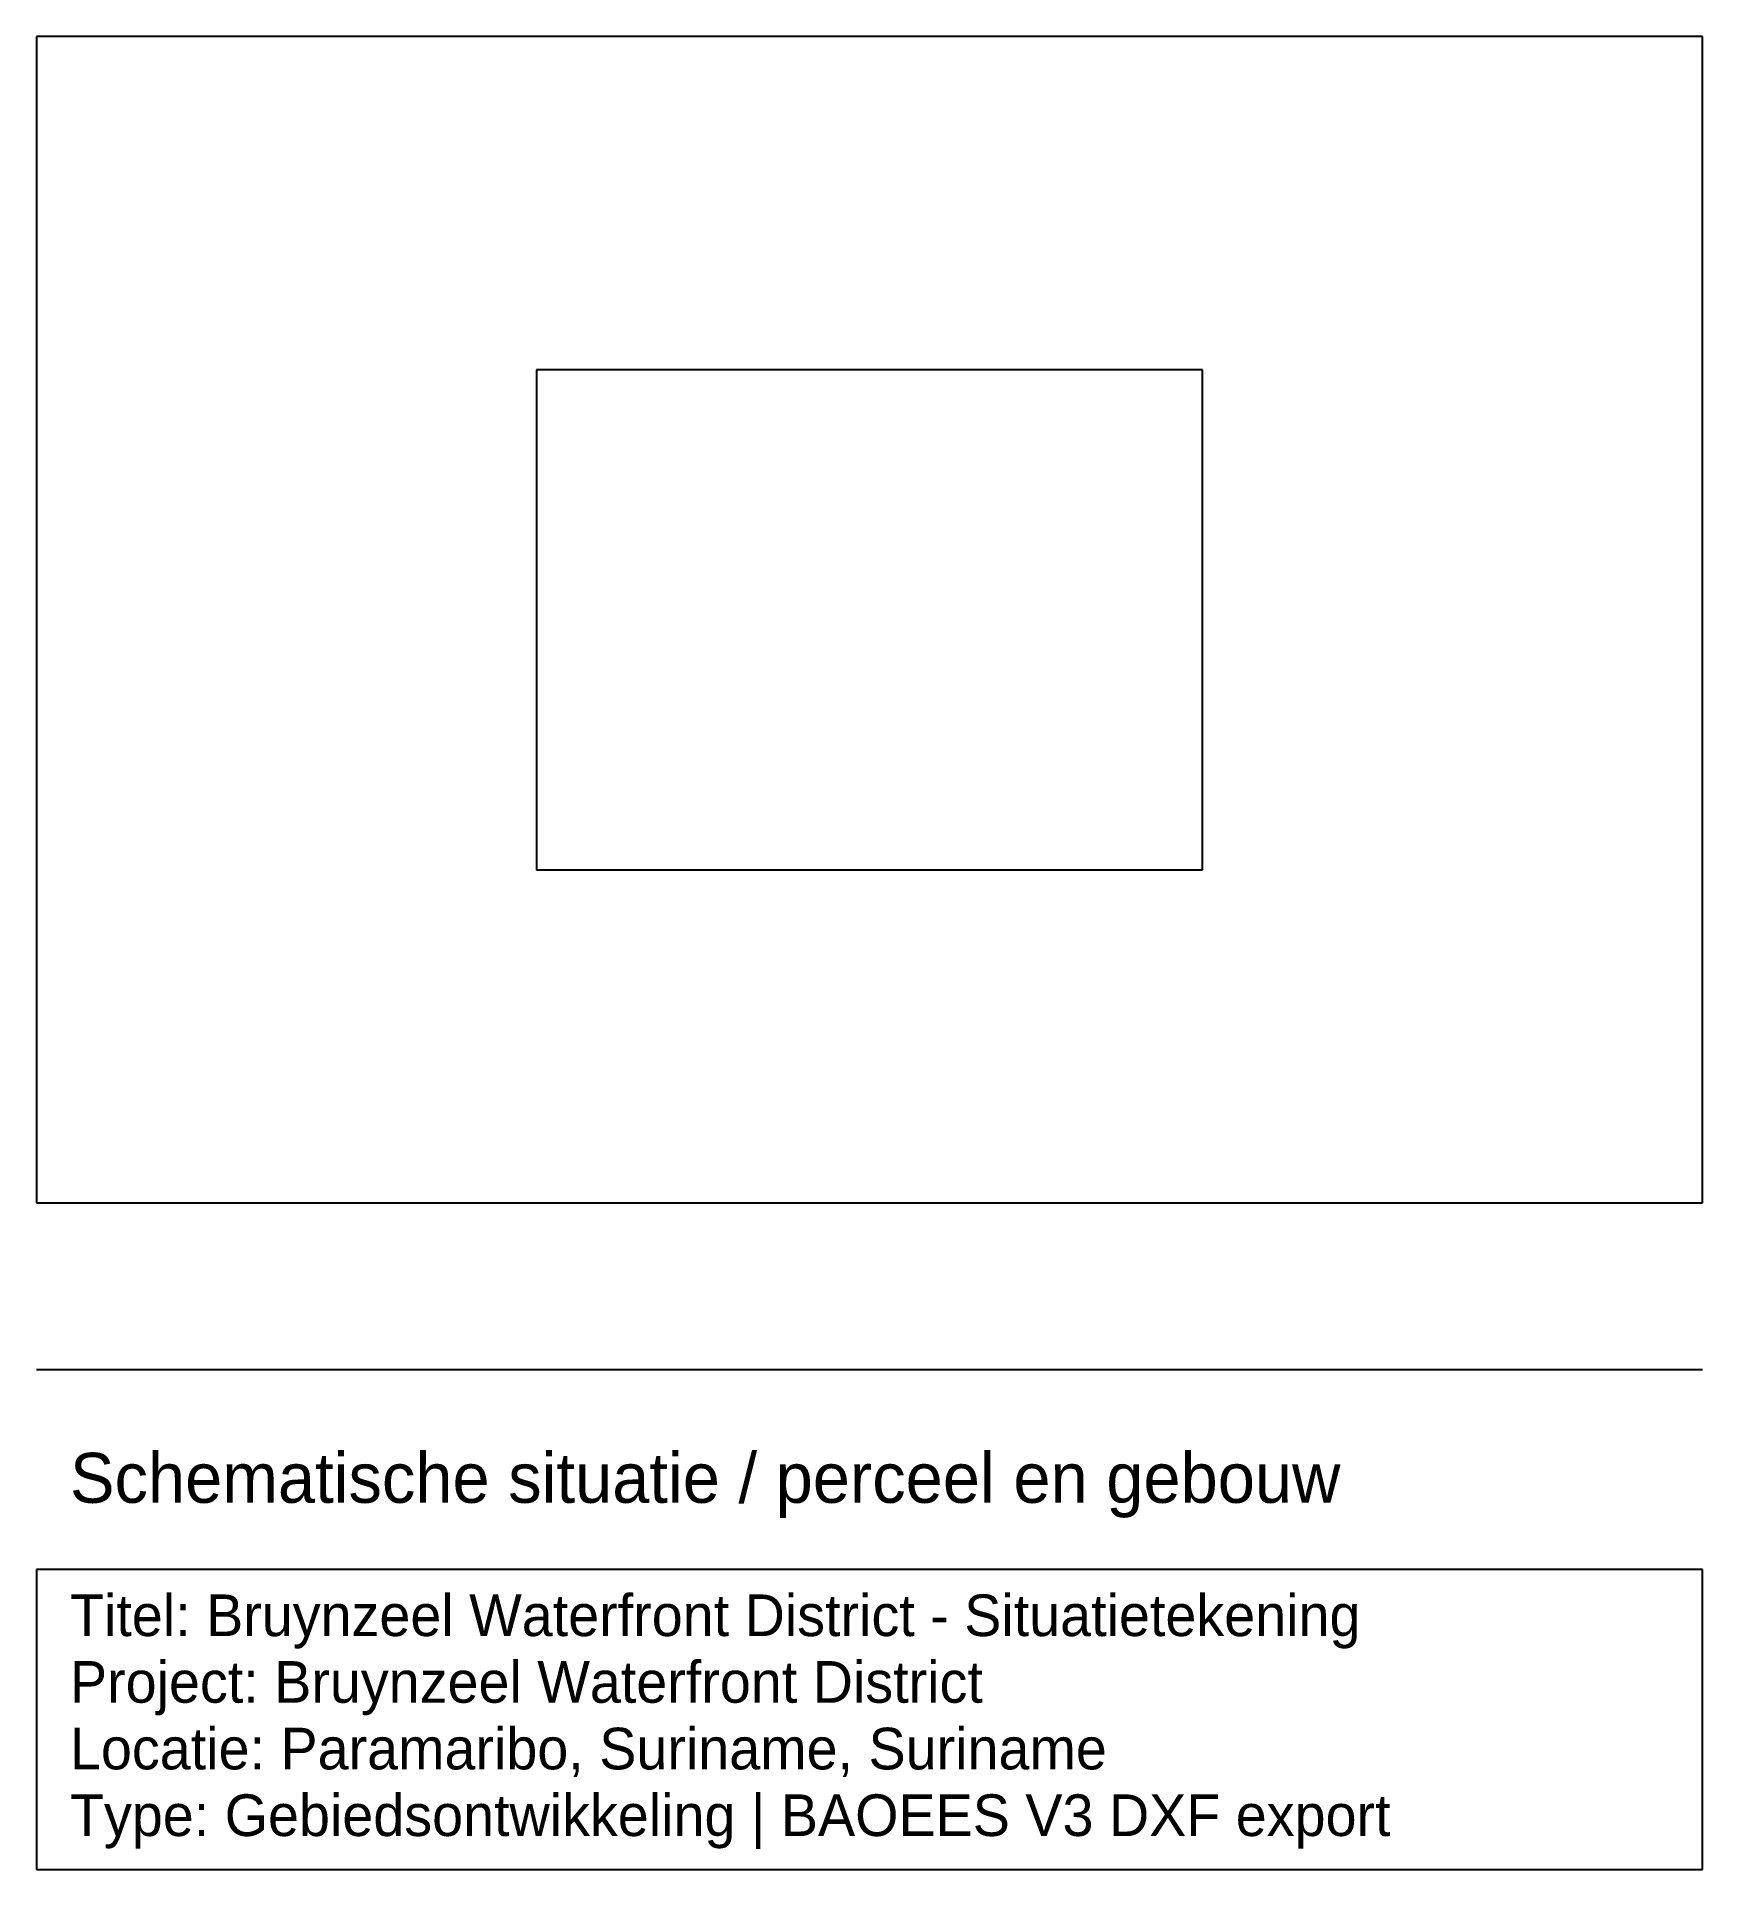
# Model space of a CAD drawing. Extents: x 0 to 100, y -40 to 70.
import ezdxf

# ---------------------------------------------------------------- set-up
doc = ezdxf.new("R2010")
doc.units = 0
for name, color, linetype in [('BAOEES_GEOMETRY', 7, 'CONTINUOUS'), ('BAOEES_PROJECT', 7, 'CONTINUOUS'), ('BAOEES_TEXT', 7, 'CONTINUOUS')]:
    doc.layers.add(name, color=color, linetype=linetype)

msp = doc.modelspace()

# ---------------------------------------------------------------- linework, layer by layer
at = {"layer": 'BAOEES_GEOMETRY'}
for p, q in [((100, 70), (0, 70)), ((0, 70), (0, 0)), ((100, 0), (100, 70)), ((70, 50), (30, 50)), ((30, 50), (30, 20)), ((70, 20), (70, 50)), ((30, 20), (70, 20)), ((0, 0), (100, 0)), ((0, -10), (100, -10))]:
    msp.add_line(p, q, dxfattribs=at)
at = {"layer": 'BAOEES_PROJECT'}
for p, q in [((100, -22), (0, -22)), ((0, -22), (0, -40)), ((100, -40), (100, -22)), ((0, -40), (100, -40))]:
    msp.add_line(p, q, dxfattribs=at)

# ---------------------------------------------------------------- texts
at = {"layer": 'BAOEES_TEXT'}
for s, height, p in [('Schematische situatie / perceel en gebouw', 3, (2, -18)), ('Titel: Bruynzeel Waterfront District - Situatietekening', 2.5, (2, -26)), ('Project: Bruynzeel Waterfront District', 2.5, (2, -30)), ('Locatie: Paramaribo, Suriname, Suriname', 2.5, (2, -34)), ('Type: Gebiedsontwikkeling | BAOEES V3 DXF export', 2.5, (2, -38))]:
    msp.add_text(s, height=height, dxfattribs=at).set_placement(p)

doc.saveas('drawing.dxf')
